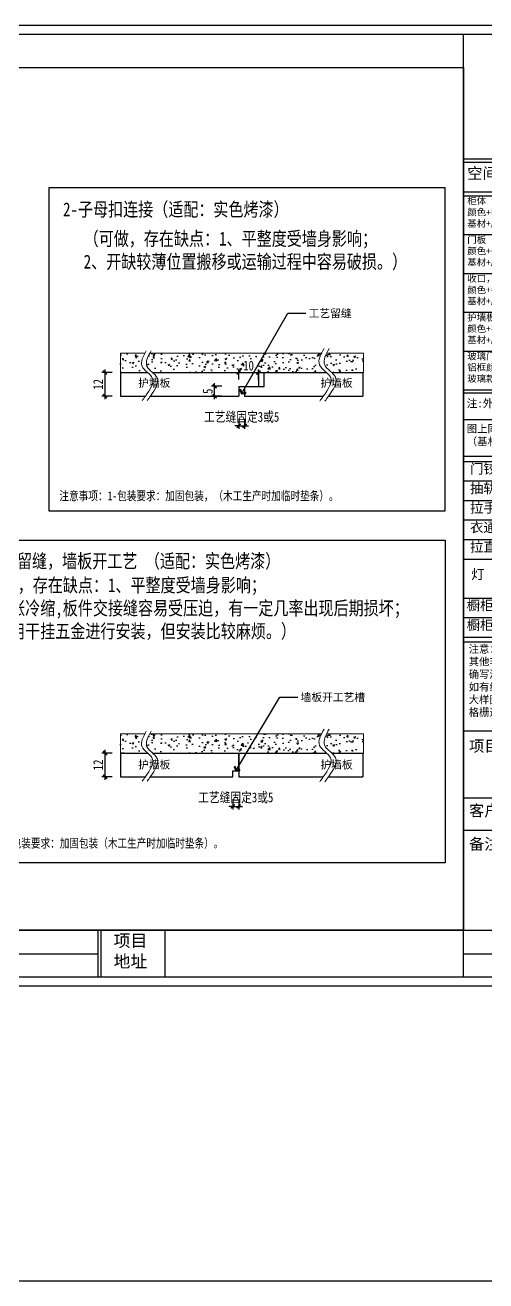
# Model space of a CAD drawing. Header units: millimetres. Extents: x 4862 to 20554, y 7569 to 11262.
# Drawn here: x 7136 to 7370, y 8610 to 9248 of the extents above; entities that cross this region are included whole.
import ezdxf
from ezdxf.enums import TextEntityAlignment as Align

# ---------------------------------------------------------------- set-up
doc = ezdxf.new("R2010")
doc.units = ezdxf.units.MM
doc.layers.add('0 @ 1', color=7, linetype='Continuous')
doc.styles.get("Standard").update_dxf_attribs({"font": 'arial.ttf'})
doc.styles.add('宋体', font='SimSun.ttf')
doc.styles.add('家具尺寸文字', font='SimSun.ttf', dxfattribs={"width": 0.8})
doc.styles.add('黑石雅黑', font='Microsoft YaHei.ttf')
doc.dimstyles.new('副本 固装比例2', dxfattribs={"dimscale": 2, "dimtxt": 2.5, "dimasz": 1, "dimexe": 0.8, "dimexo": 1.2, "dimgap": 0.5, "dimtad": 1, "dimdec": 0, "dimdsep": 46, "dimtxsty": '家具尺寸文字', "dimblk": 'ARCHTICK', "dimcen": 0, "dimdle": 0.8, "dimclrd": 8, "dimclre": 8, "dimclrt": 2, "dimadec": 1, "dimazin": 2, "dimtfac": 1, "dimtdec": 0, "dimtix": 1, "dimtmove": 2, "dimatfit": 2, "dimfxl": 0, "dimtolj": 1, "dimtzin": 0, "dimarcsym": 0})
doc.dimstyles.new('深化(A1)1：1', dxfattribs={"dimtxt": 3, "dimasz": 1, "dimexe": 1.5, "dimexo": 1, "dimgap": 1, "dimtad": 1, "dimdec": 0, "dimrnd": 5, "dimdsep": 46, "dimtxsty": '黑石雅黑', "dimblk": 'ARCHTICK', "dimcen": 1, "dimclrd": 44, "dimclre": 44, "dimclrt": 50, "dimadec": 0, "dimazin": 2, "dimtfac": 1, "dimtdec": 0, "dimtix": 1, "dimtmove": 2, "dimatfit": 3, "dimldrblk": 'hl_arrow2', "dimfxl": 0, "dimtolj": 1, "dimarcsym": 0})

# ---------------------------------------------------------------- blocks, each defined once
blk = doc.blocks.new('A$C398a0407')
for p, q in [((8134, 64), (8134, 6784)), ((443.2, 6546.9), (8134, 6546.9)), ((8134, 5895.4), (9568, 5895.4)), ((8134, 5871.3), (9568, 5871.3)), ((8134, 5871.3), (9568, 5871.3)), ((8134, 5661), (9568, 5661)), ((8134, 5632.1), (9568, 5632.1)), ((8134, 5355.5), (9568, 5355.5)), ((8134, 5078.9), (9568, 5078.9)), ((8134, 4802.3), (9568, 4802.3)), ((8134, 4802.3), (9568, 4802.3)), ((8134, 4525.8), (9568, 4525.8)), ((8134, 4249.2), (9568, 4249.2)), ((8134, 4227.4), (9568, 4227.4)), ((8134, 4037), (9568, 4037)), ((8134, 3776.6), (9568, 3776.6)), ((8134, 3739.6), (9568, 3739.6)), ((8134, 3600.5), (9568, 3600.5)), ((8134, 3461.4), (9568, 3461.4)), ((8134, 3322.3), (9568, 3322.3)), ((8134, 3183.3), (9568, 3183.3)), ((8134, 3183.3), (9568, 3183.3)), ((8134, 3044.2), (9568, 3044.2)), ((8134, 3044.2), (9568, 3044.2)), ((8134, 2766.1), (9568, 2766.1)), ((8134, 2627), (9568, 2627)), ((8134, 2627), (9568, 2627)), ((8134, 2487.9), (9568, 2487.9)), ((8134, 2454.1), (9568, 2454.1)), ((8134, 2454.1), (9568, 2454.1)), ((8134, 2454.1), (9568, 2454.1)), ((8134, 1819.9), (9568, 1819.9)), ((8134, 1342.7), (9568, 1342.7)), ((8134, 1112.5), (9568, 1112.5)), ((443.2, 399), (9568, 399)), ((5527, 399), (5527, 64)), ((5547, 399), (5547, 64)), ((6003.2, 399), (6003.2, 64)), ((4522.7, 231.5), (5527, 231.5)), ((8134, 231.5), (9568, 231.5))]:
    blk.add_line(p, q)
for points in [[(9632, 0), (0, 0), (0, 6848), (9632, 6848)], [(9568, 64), (64, 64), (64, 6784), (9568, 6784)]]:
    blk.add_lwpolyline(points, close=True)
at = {"color": 8, "attachment_point": 1, "style": '宋体'}
for s, width, gutter_width, insert, char_height in [('空间名称', 575.66, 12.1, (8160.3, 5832.6), 80), ('柜体\\P颜色+手册型号\\P基材+厚度', 575.66, 12.1, (8160.3, 5619.1), 48), ('门板\\P颜色+手册型号\\P基材+厚度', 575.66, 12.1, (8160.3, 5342.6), 48), ('收口，见光板\\P颜色+手册型号\\P基材+厚度', 575.66, 12.1, (8160.3, 5066), 48), ('护墙板\\P颜色+手册型号\\P基材+厚度', 575.66, 12.1, (8160.3, 4789.4), 48), ('玻璃门手册型号\\P铝框颜色：\\P玻璃款式：', 575.66, 12.1, (8160.3, 4512.8), 48), ('门铰', 580.458, 12.2, (8179.9, 3722), 70), ('抽轨', 580.458, 12.2, (8179.9, 3583), 70), ('拉手', 580.458, 12.2, (8179.9, 3443.9), 70), ('衣通', 580.458, 12.2, (8179.9, 3304.8), 70), ('拉直器', 580.458, 12.2, (8179.9, 3165.7), 70), ('灯', 580.458, 12.2, (8188.5, 2970.9), 70), ('橱柜支撑脚', 580.458, 12.2, (8156.4, 2748.2), 70), ('橱柜踢脚线', 580.458, 12.2, (8156.4, 2607.9), 70), ('项目\\P地址', 596.489, 12.5, (5638.6, 368.9), 88)]:
    blk.add_mtext_dynamic_manual_height_columns(s, width=width, gutter_width=gutter_width, heights=[0], dxfattribs=dict(at, insert=insert, char_height=char_height))
at = {"attachment_point": 1, "style": '宋体'}
for s, width, gutter_width, insert, char_height in [('注:外抽面默认同门，内抽面同柜体。', 1290.05, 10.1, (8155.9, 4181), 56.296), ('{\\fMicrosoft YaHei|b0|i0|c134|p34;\\C2;注意：\\P其他非公司常用五金或者板材，必须图上明确写清楚五金的配法（客供或需工厂打样）\\P如有线条需写线条型号，非厂线条墙画线条大样图。\\P格栅造型，需附格栅大样图。}', 1407.047, 8.44, (8170.5, 2430.1), 54.045)]:
    blk.add_mtext_dynamic_manual_height_columns(s, width=width, gutter_width=gutter_width, heights=[0], dxfattribs=dict(at, insert=insert, char_height=char_height))
at = {"color": 1, "insert": (8155.9, 3999.7), "char_height": 54.688, "attachment_point": 1, "style": '宋体'}
blk.add_mtext_dynamic_manual_height_columns('图上同一种颜色的线表示同一种板材\\P（基材与颜色均一致）混搭产品注意', width=1290.05, gutter_width=10.1, heights=[0], dxfattribs=at)
at = {"layer": '0 @ 1', "color": 30, "char_height": 80, "width": 452.345, "attachment_point": 1}
for s, insert in [('{\\fSimSun|b0|i0|c134|p2;项目名称}', (8172.7, 1751.7)), ('{\\fSimSun|b0|i0|c134|p2;客户签字}', (8172.7, 1291.3)), ('{\\fSimSun|b0|i0|c134|p2;备注：}', (8172.7, 1053.7))]:
    blk.add_mtext(s, dxfattribs=dict(at, insert=insert))
blk = doc.blocks.new('_ArchTick')
at = {"color": 0, "linetype": 'ByBlock', "const_width": 0.4}
blk.add_lwpolyline([(-0.5, -0.5), (0.5, 0.5)], dxfattribs=at)
blk = doc.blocks.new('*D149')
at = {"color": 8, "lineweight": -2, "transparency": 16777216}
for p, q in [((7179.84, 9071.25), (7174.64, 9071.25)), ((7176.24, 9057.65), (7176.24, 9072.85)), ((7179.84, 9059.25), (7174.64, 9059.25))]:
    blk.add_line(p, q, dxfattribs=at)
at = {"layer": 'Defpoints', "color": 0, "transparency": 16777216}
for p in [(7176.24, 9071.25), (7184.12, 9071.25), (7184.12, 9059.25)]:
    blk.add_point(p, dxfattribs=at)
at = {"color": 8, "lineweight": -2, "transparency": 16777216, "xscale": 2, "yscale": 2, "zscale": 2}
for p, rotation in [((7176.24, 9071.25), 90), ((7176.24, 9059.25), 270)]:
    blk.add_blockref('_ArchTick', p, dxfattribs=dict(at, rotation=rotation))
at = {"color": 2, "transparency": 16777216, "insert": (7172.74, 9065.25), "char_height": 5, "attachment_point": 5, "rotation": 90, "style": '家具尺寸文字'}
blk.add_mtext('\\A1;12', dxfattribs=at)
blk = doc.blocks.new('hl_arrow2')
at = {"color": 2}
blk.add_line((-0.22, 0), (-1, 0), dxfattribs=at)
blk.add_lwpolyline([(-0.22, 0), (-0.86, -0.69), (-0.65, -0.86), (0, 0), (-0.65, 0.86), (-0.86, 0.69)], close=True, dxfattribs=at)
for points in [[(-0.86, 0.69), (-0.65, 0.86), (-0.22, 0), (0, 0)], [(-0.86, -0.69), (-0.65, -0.86), (-0.22, 0), (0, 0)]]:
    blk.add_solid(points, dxfattribs=at)
blk = doc.blocks.new('*D142')
at = {"color": 8, "lineweight": -2, "transparency": 16777216}
for p, q in [((7244.12, 9047.81), (7244.12, 9042.61)), ((7247.12, 9047.81), (7247.12, 9042.61)), ((7244.12, 9044.21), (7242.12, 9044.21)), ((7244.12, 9044.21), (7247.12, 9044.21)), ((7247.12, 9044.21), (7249.12, 9044.21))]:
    blk.add_line(p, q, dxfattribs=at)
at = {"layer": 'Defpoints', "color": 0, "transparency": 16777216}
for p in [(7244.12, 9059.25), (7247.12, 9059.25), (7247.12, 9044.21)]:
    blk.add_point(p, dxfattribs=at)
at = {"color": 8, "lineweight": -2, "transparency": 16777216, "xscale": 2, "yscale": 2, "zscale": 2}
blk.add_blockref('_ArchTick', (7244.12, 9044.21), dxfattribs=at)
at = {"color": 8, "lineweight": -2, "transparency": 16777216, "xscale": 2, "yscale": 2, "zscale": 2, "rotation": 180}
blk.add_blockref('_ArchTick', (7247.12, 9044.21), dxfattribs=at)
at = {"color": 2, "transparency": 16777216, "insert": (7245.62, 9048.49), "char_height": 5, "attachment_point": 5, "style": '家具尺寸文字'}
blk.add_mtext('\\A1;工艺缝固定3或5', dxfattribs=at)
blk = doc.blocks.new('*D153')
at = {"color": 8, "lineweight": -2, "transparency": 16777216}
for p, q in [((7179.84, 8878.15), (7174.64, 8878.15)), ((7176.24, 8864.55), (7176.24, 8879.75)), ((7179.84, 8866.15), (7174.64, 8866.15))]:
    blk.add_line(p, q, dxfattribs=at)
at = {"layer": 'Defpoints', "color": 0, "transparency": 16777216}
for p in [(7176.24, 8878.15), (7184.12, 8878.15), (7184.12, 8866.15)]:
    blk.add_point(p, dxfattribs=at)
at = {"color": 8, "lineweight": -2, "transparency": 16777216, "xscale": 2, "yscale": 2, "zscale": 2}
for p, rotation in [((7176.24, 8878.15), 90), ((7176.24, 8866.15), 270)]:
    blk.add_blockref('_ArchTick', p, dxfattribs=dict(at, rotation=rotation))
at = {"color": 2, "transparency": 16777216, "insert": (7172.74, 8872.15), "char_height": 5, "attachment_point": 5, "rotation": 90, "style": '家具尺寸文字'}
blk.add_mtext('\\A1;12', dxfattribs=at)
blk = doc.blocks.new('*D144')
at = {"color": 8, "lineweight": -2, "transparency": 16777216}
for p, q in [((7241.12, 8851.12), (7239.12, 8851.12)), ((7241.12, 8854.72), (7241.12, 8849.52)), ((7241.12, 8851.12), (7244.12, 8851.12)), ((7244.12, 8854.72), (7244.12, 8849.52)), ((7244.12, 8851.12), (7246.12, 8851.12))]:
    blk.add_line(p, q, dxfattribs=at)
at = {"layer": 'Defpoints', "color": 0, "transparency": 16777216}
for p in [(7241.12, 8866.15), (7244.12, 8866.15), (7244.12, 8851.12)]:
    blk.add_point(p, dxfattribs=at)
at = {"color": 8, "lineweight": -2, "transparency": 16777216, "xscale": 2, "yscale": 2, "zscale": 2}
blk.add_blockref('_ArchTick', (7241.12, 8851.12), dxfattribs=at)
at = {"color": 8, "lineweight": -2, "transparency": 16777216, "xscale": 2, "yscale": 2, "zscale": 2, "rotation": 180}
blk.add_blockref('_ArchTick', (7244.12, 8851.12), dxfattribs=at)
at = {"color": 2, "transparency": 16777216, "insert": (7242.62, 8855.4), "char_height": 5, "attachment_point": 5, "style": '家具尺寸文字'}
blk.add_mtext('\\A1;工艺缝固定3或5', dxfattribs=at)
blk = doc.blocks.new('*D157')
at = {"color": 8, "lineweight": -2, "transparency": 16777216}
for p, q in [((7235.52, 9064.25), (7230.32, 9064.25)), ((7231.92, 9057.65), (7231.92, 9065.85)), ((7235.52, 9059.25), (7230.32, 9059.25))]:
    blk.add_line(p, q, dxfattribs=at)
at = {"layer": 'Defpoints', "color": 0, "transparency": 16777216}
for p in [(7231.92, 9064.25), (7244.12, 9064.25), (7244.12, 9059.25)]:
    blk.add_point(p, dxfattribs=at)
at = {"color": 8, "lineweight": -2, "transparency": 16777216, "xscale": 2, "yscale": 2, "zscale": 2}
for p, rotation in [((7231.92, 9064.25), 90), ((7231.92, 9059.25), 270)]:
    blk.add_blockref('_ArchTick', p, dxfattribs=dict(at, rotation=rotation))
at = {"color": 2, "transparency": 16777216, "insert": (7228.42, 9061.75), "char_height": 5, "attachment_point": 5, "rotation": 90, "style": '家具尺寸文字'}
blk.add_mtext('\\A1;5', dxfattribs=at)
blk = doc.blocks.new('*D158')
at = {"color": 8, "lineweight": -2, "transparency": 16777216}
for p, q in [((7242.52, 9071.25), (7255.72, 9071.25)), ((7244.12, 9067.65), (7244.12, 9072.85)), ((7254.12, 9067.65), (7254.12, 9072.85))]:
    blk.add_line(p, q, dxfattribs=at)
at = {"layer": 'Defpoints', "color": 0, "transparency": 16777216}
for p in [(7254.12, 9071.25), (7244.12, 9064.25), (7254.12, 9064.25)]:
    blk.add_point(p, dxfattribs=at)
at = {"color": 8, "lineweight": -2, "transparency": 16777216, "xscale": 2, "yscale": 2, "zscale": 2, "rotation": 180}
blk.add_blockref('_ArchTick', (7244.12, 9071.25), dxfattribs=at)
at = {"color": 8, "lineweight": -2, "transparency": 16777216, "xscale": 2, "yscale": 2, "zscale": 2}
blk.add_blockref('_ArchTick', (7254.12, 9071.25), dxfattribs=at)
at = {"color": 2, "transparency": 16777216, "insert": (7249.12, 9074.75), "char_height": 5, "attachment_point": 5, "style": '家具尺寸文字'}
blk.add_mtext('\\A1;10', dxfattribs=at)
blk = doc.blocks.new('A$Caecb7373')
at = {"color": 1}
blk.add_lwpolyline([(0, 821.76), (1155.84, 821.76), (1155.84, 0), (0, 0)], close=True, dxfattribs=at)

msp = doc.modelspace()

# ---------------------------------------------------------------- hatches: boundary and pattern name
h = msp.add_hatch()
h.set_pattern_fill('AR-CONC', color=8, scale=0.05)
h.set_pattern_definition([(50, (-35218.81, 48147.8065), (9.10923345, -0.7969543), [0.9525, -10.4775]), (355, (-35218.81, 48147.8065), (-1.762171, 9.5528423), [0.762, -8.3820292]), (100.451445, (-35218.051, 48147.74), (7.3470624, 8.7558876), [0.8095004, -8.9045122]), (46.1842, (-35218.81, 48150.347), (13.553952, -2.1021164), [1.42875, -15.71625]), (96.635558, (-35217.681, 48150.171), (11.8702067, 12.3713062), [1.214251, -13.3567804]), (351.18415, (-35218.81, 48150.347), (11.8702067, 12.3713062), [1.1429984, -12.5729866]), (21, (-35217.54, 48149.7115), (7.5807196, -5.1132599), [0.9525, -10.4775]), (326, (-35217.54, 48149.7115), (3.0901014, 9.2093983), [0.762, -8.382]), (71.451445, (-35216.909, 48149.285), (10.670821, 4.0961384), [0.8095004, -8.9044969]), (37.5, (-35218.8104, 48147.8065), (0.15443016, 4.22775194), [0, -8.2804, 0, -8.509, 0, -8.41375]), (7.5, (-35218.8104, 48147.8065), (3.34098313, 5.00902874), [0, -4.8514, 0, -8.0899, 0, -3.20675]), (327.5, (-35221.6425, 48147.8065), (6.77952976, -0.2864372), [0, -3.175, 0, -9.906, 0, -13.1445]), (317.5, (-35222.9125, 48147.8065), (7.40645907, 1.27132455), [0, -4.1275, 0, -6.5786, 0, -9.3345])])
edge = h.paths.add_edge_path()
edge.add_spline(control_points=[(7197.892, 9071.245), (7196.747, 9072.268), (7193.633, 9074.942), (7195.216, 9078.661), (7196.473, 9081.019)], knot_values=[0.6398787, 0.6398787, 0.6398787, 0.6398787, 2.7757954, 6.2218471, 6.2218471, 6.2218471, 6.2218471], degree=3, periodic=0)
edge.add_line((7196.473, 9081.019), (7184.119, 9081.019))
edge.add_line((7184.119, 9081.019), (7184.119, 9071.245))
edge.add_line((7184.119, 9071.245), (7197.892, 9071.245))
edge = h.paths.add_edge_path()
edge.add_spline(control_points=[(7288.734, 9071.245), (7287.378, 9072.495), (7283.897, 9075.177), (7285.104, 9078.901), (7286.147, 9081.019)], knot_values=[1.1231282, 1.1231282, 1.1231282, 1.1231282, 3.5881236, 6.5509258, 6.5509258, 6.5509258, 6.5509258], degree=3, periodic=0)
edge.add_line((7286.147, 9081.019), (7198.949, 9081.019))
edge.add_spline(control_points=[(7198.949, 9081.019), (7197.692, 9078.661), (7196.109, 9074.942), (7199.223, 9072.268), (7200.368, 9071.245)], knot_values=[0.6398787, 0.6398787, 0.6398787, 0.6398787, 4.0859304, 6.2218471, 6.2218471, 6.2218471, 6.2218471], degree=3, periodic=0)
edge.add_line((7200.368, 9071.245), (7288.734, 9071.245))
edge = h.paths.add_edge_path()
edge.add_line((7307.443, 9081.019), (7288.761, 9081.019))
edge.add_spline(control_points=[(7288.761, 9081.019), (7287.718, 9078.901), (7286.511, 9075.177), (7289.992, 9072.495), (7291.347, 9071.245)], knot_values=[1.1231282, 1.1231282, 1.1231282, 1.1231282, 4.0859304, 6.5509258, 6.5509258, 6.5509258, 6.5509258], degree=3, periodic=0)
edge.add_line((7291.347, 9071.245), (7307.443, 9071.245))
edge.add_line((7307.443, 9071.245), (7307.443, 9081.019))
h = msp.add_hatch()
h.set_pattern_fill('AR-CONC', color=8, scale=0.05)
h.set_pattern_definition([(50, (-35218.8174, 47954.713), (9.10923345, -0.7969543), [0.9525, -10.4775]), (355, (-35218.817, 47954.713), (-1.762171, 9.5528423), [0.762, -8.3820292]), (100.451445, (-35218.058, 47954.647), (7.3470624, 8.7558876), [0.8095004, -8.9045122]), (46.1842, (-35218.817, 47957.253), (13.553952, -2.1021164), [1.42875, -15.71625]), (96.635558, (-35217.688, 47957.078), (11.8702067, 12.3713062), [1.214251, -13.3567804]), (351.18415, (-35218.817, 47957.253), (11.8702067, 12.3713062), [1.1429984, -12.5729866]), (21, (-35217.5474, 47956.618), (7.5807196, -5.1132599), [0.9525, -10.4775]), (326, (-35217.547, 47956.618), (3.0901014, 9.2093983), [0.762, -8.382]), (71.451445, (-35216.916, 47956.192), (10.670821, 4.0961384), [0.8095004, -8.9044969]), (37.5, (-35218.8174, 47954.713), (0.15443016, 4.22775194), [0, -8.2804, 0, -8.509, 0, -8.41375]), (7.5, (-35218.8174, 47954.713), (3.34098313, 5.00902874), [0, -4.8514, 0, -8.0899, 0, -3.20675]), (327.5, (-35221.6495, 47954.713), (6.77952976, -0.2864372), [0, -3.175, 0, -9.906, 0, -13.1445]), (317.5, (-35222.9195, 47954.713), (7.40645907, 1.27132455), [0, -4.1275, 0, -6.5786, 0, -9.3345])])
edge = h.paths.add_edge_path()
edge.add_spline(control_points=[(7197.885, 8878.152), (7196.74, 8879.175), (7193.626, 8881.849), (7195.209, 8885.567), (7196.466, 8887.925)], knot_values=[0.6398787, 0.6398787, 0.6398787, 0.6398787, 2.7757954, 6.2218471, 6.2218471, 6.2218471, 6.2218471], degree=3, periodic=0)
edge.add_line((7196.466, 8887.925), (7184.112, 8887.925))
edge.add_line((7184.112, 8887.925), (7184.112, 8878.152))
edge.add_line((7184.112, 8878.152), (7197.885, 8878.152))
edge = h.paths.add_edge_path()
edge.add_spline(control_points=[(7288.727, 8878.152), (7287.371, 8879.402), (7283.89, 8882.084), (7285.097, 8885.807), (7286.14, 8887.925)], knot_values=[1.1231282, 1.1231282, 1.1231282, 1.1231282, 3.5881236, 6.5509258, 6.5509258, 6.5509258, 6.5509258], degree=3, periodic=0)
edge.add_line((7286.14, 8887.925), (7198.942, 8887.925))
edge.add_spline(control_points=[(7198.942, 8887.925), (7197.685, 8885.567), (7196.102, 8881.849), (7199.216, 8879.175), (7200.361, 8878.152)], knot_values=[0.6398787, 0.6398787, 0.6398787, 0.6398787, 4.0859304, 6.2218471, 6.2218471, 6.2218471, 6.2218471], degree=3, periodic=0)
edge.add_line((7200.361, 8878.152), (7288.727, 8878.152))
edge = h.paths.add_edge_path()
edge.add_line((7307.436, 8887.925), (7288.754, 8887.925))
edge.add_spline(control_points=[(7288.754, 8887.925), (7287.711, 8885.807), (7286.504, 8882.084), (7289.985, 8879.402), (7291.34, 8878.152)], knot_values=[1.1231282, 1.1231282, 1.1231282, 1.1231282, 4.0859304, 6.5509258, 6.5509258, 6.5509258, 6.5509258], degree=3, periodic=0)
edge.add_line((7291.34, 8878.152), (7307.436, 8878.152))
edge.add_line((7307.436, 8878.152), (7307.436, 8887.925))

# ---------------------------------------------------------------- linework, layer by layer
at = {"lineweight": 30}
for p, q in [((7184.119, 9071.245), (7197.892, 9071.245)), ((7184.119, 9071.245), (7184.119, 9059.245)), ((7200.368, 9071.245), (7288.734, 9071.245)), ((7254.121, 9071.245), (7254.121, 9064.245)), ((7291.347, 9071.245), (7307.123, 9071.245)), ((7307.123, 9071.245), (7307.123, 9059.245)), ((7244.121, 9064.245), (7254.121, 9064.245)), ((7244.121, 9064.245), (7244.121, 9059.245)), ((7247.121, 9064.245), (7247.121, 9059.245)), ((7184.119, 9059.245), (7196.746, 9059.245)), ((7199.223, 9059.245), (7244.121, 9059.245)), ((7247.121, 9059.245), (7287.09, 9059.245)), ((7289.704, 9059.245), (7307.123, 9059.245)), ((7184.119, 8878.152), (7197.892, 8878.152)), ((7184.119, 8878.152), (7184.119, 8866.152)), ((7200.368, 8878.152), (7288.734, 8878.152)), ((7244.121, 8878.152), (7244.121, 8866.152)), ((7244.121, 8878.152), (7244.121, 8866.152)), ((7291.347, 8878.152), (7307.123, 8878.152)), ((7307.123, 8878.152), (7307.123, 8866.152)), ((7184.119, 8866.152), (7196.746, 8866.152)), ((7199.223, 8866.152), (7241.121, 8866.152)), ((7244.121, 8866.152), (7287.09, 8866.152)), ((7289.704, 8866.152), (7307.123, 8866.152))]:
    msp.add_line(p, q, dxfattribs=at)
for p, q in [((7257.121, 9064.245), (7257.121, 9071.245)), ((7247.121, 9064.245), (7257.121, 9064.245)), ((7244.121, 8869.152), (7244.121, 8878.152)), ((4862.317, 8610.368), (20477.138, 8610.368))]:
    msp.add_line(p, q)
for points in [[(7358.313, 8788.252), (6810.611, 8788.252), (6810.611, 9226.078), (7358.313, 9226.078)], [(7348.98, 9164.883), (7147.763, 9164.883), (7147.763, 9001.131), (7348.98, 9001.131)], [(7348.98, 8822.408), (7093.477, 8822.408), (7093.477, 8986.16), (7348.98, 8986.16)]]:
    msp.add_lwpolyline(points, close=True)
at = {"color": 251, "lineweight": 13, "true_color": 0x636466}
for points in [[(7196.473, 9081.019), (7184.119, 9081.019), (7184.119, 9071.245), (7197.892, 9071.245)], [(7286.147, 9081.019), (7198.949, 9081.019)], [(7291.347, 9071.245), (7307.443, 9071.245), (7307.443, 9081.019), (7288.761, 9081.019)], [(7196.473, 8887.925), (7184.119, 8887.925), (7184.119, 8878.152), (7197.892, 8878.152)], [(7286.147, 8887.925), (7198.949, 8887.925)], [(7291.347, 8878.152), (7307.443, 8878.152), (7307.443, 8887.925), (7288.761, 8887.925)]]:
    msp.add_lwpolyline(points, dxfattribs=at)
msp.add_lwpolyline([(7241.121, 8866.152), (7241.121, 8869.152), (7244.121, 8869.152)])
at = {"lineweight": 5}
for points, knots in [([(7197.193, 9082.336), (7195.64, 9079.527), (7192.586, 9074.001), (7203.365, 9068.579), (7199.151, 9062.637), (7196.813, 9059.339), (7196.791, 9059.308), (7196.769, 9059.276), (7196.746, 9059.245), (7196.207, 9058.485), (7195.668, 9057.725), (7195.129, 9056.964)], [0, 0, 0, 0, 4.0859304, 8.0369645, 12.9613347, 12.9613347, 12.9613347, 13.0082078, 13.0082078, 13.0082078, 14.1436032, 14.1436032, 14.1436032, 14.1436032]), ([(7199.669, 9082.336), (7198.116, 9079.527), (7195.062, 9074.001), (7205.841, 9068.579), (7201.627, 9062.637), (7199.289, 9059.339), (7199.267, 9059.308), (7199.245, 9059.276), (7199.223, 9059.245), (7198.682, 9058.482), (7198.141, 9057.72), (7197.6, 9056.957)], [0, 0, 0, 0, 4.0859304, 8.0369645, 12.9613347, 12.9613347, 12.9613347, 13.0082078, 13.0082078, 13.0082078, 14.147358, 14.147358, 14.147358, 14.147358]), ([(7287.444, 9083.452), (7285.805, 9080.486), (7282.581, 9074.653), (7293.958, 9068.931), (7289.511, 9062.658), (7287.043, 9059.178), (7286.455, 9058.348), (7285.866, 9057.519), (7285.278, 9056.689)], [0, 0, 0, 0, 4.0859304, 8.0369645, 12.9613347, 12.9613347, 12.9613347, 14.1351359, 14.1351359, 14.1351359, 14.1351359]), ([(7290.057, 9083.452), (7288.418, 9080.486), (7285.194, 9074.653), (7296.572, 9068.931), (7292.124, 9062.658), (7289.656, 9059.178), (7289.066, 9058.346), (7288.476, 9057.513), (7287.886, 9056.681)], [0, 0, 0, 0, 4.0859304, 8.0369645, 12.9613347, 12.9613347, 12.9613347, 14.1388907, 14.1388907, 14.1388907, 14.1388907]), ([(7197.193, 8889.243), (7195.64, 8886.434), (7192.586, 8880.907), (7203.365, 8875.486), (7199.151, 8869.543), (7196.813, 8866.246), (7196.791, 8866.214), (7196.769, 8866.183), (7196.746, 8866.152), (7196.207, 8865.391), (7195.668, 8864.631), (7195.129, 8863.871)], [0, 0, 0, 0, 4.0859304, 8.0369645, 12.9613347, 12.9613347, 12.9613347, 13.0082078, 13.0082078, 13.0082078, 14.1436032, 14.1436032, 14.1436032, 14.1436032]), ([(7199.669, 8889.243), (7198.116, 8886.434), (7195.062, 8880.907), (7205.841, 8875.486), (7201.627, 8869.543), (7199.289, 8866.246), (7199.267, 8866.214), (7199.245, 8866.183), (7199.223, 8866.152), (7198.682, 8865.389), (7198.141, 8864.626), (7197.6, 8863.863)], [0, 0, 0, 0, 4.0859304, 8.0369645, 12.9613347, 12.9613347, 12.9613347, 13.0082078, 13.0082078, 13.0082078, 14.147358, 14.147358, 14.147358, 14.147358]), ([(7287.444, 8890.358), (7285.805, 8887.393), (7282.581, 8881.56), (7293.958, 8875.837), (7289.511, 8869.565), (7287.043, 8866.084), (7286.455, 8865.255), (7285.866, 8864.425), (7285.278, 8863.596)], [0, 0, 0, 0, 4.0859304, 8.0369645, 12.9613347, 12.9613347, 12.9613347, 14.1351359, 14.1351359, 14.1351359, 14.1351359]), ([(7290.057, 8890.358), (7288.418, 8887.393), (7285.194, 8881.56), (7296.572, 8875.837), (7292.124, 8869.565), (7289.656, 8866.084), (7289.066, 8865.252), (7288.476, 8864.42), (7287.886, 8863.588)], [0, 0, 0, 0, 4.0859304, 8.0369645, 12.9613347, 12.9613347, 12.9613347, 14.1388907, 14.1388907, 14.1388907, 14.1388907])]:
    msp.add_open_spline(points, degree=3, knots=knots, dxfattribs=at)

# ---------------------------------------------------------------- block references
at = {"xscale": 0.07121552266649725, "yscale": 0.07121552266649725, "zscale": 0.07121552266649725}
msp.add_blockref('A$C398a0407', (6779.047, 8759.836), dxfattribs=at)
at = {"color": 1, "xscale": 0.593462688887471, "yscale": 0.593462688887471, "zscale": 0.593462688887471}
msp.add_blockref('A$Caecb7373', (6779.047, 8759.836), dxfattribs=at)

# ---------------------------------------------------------------- texts
at = {"color": 50, "style": '家具尺寸文字', "width": 0.8}
for s, p in [('2-子母扣连接（适配：实色烤漆）', (7154.92, 9154.035)), ('4-直拼不留缝，墙板开工艺 （适配：实色烤漆）', (7101.026, 8975.605))]:
    msp.add_text(s, height=7, dxfattribs=at).set_placement(p, align=Align.MIDDLE_LEFT)
at = {"style": '黑石雅黑'}
for s, p in [('工艺留缝 ', (7279.638, 9099.266)), ('护墙板', (7193.066, 9063.967)), ('护墙板', (7285.62, 9063.967)), ('墙板开工艺槽', (7275.578, 8904.473)), ('护墙板', (7193.066, 8870.275)), ('护墙板', (7285.62, 8870.275))]:
    msp.add_text(s, height=4, dxfattribs=at).set_placement(p)
at = {"color": 4, "char_height": 7, "attachment_point": 1, "style": '家具尺寸文字'}
for s, insert, width in [('（可做，存在缺点：1、平整度受墙身影响；\\P2、开缺较薄位置搬移或运输过程中容易破损。） ', (7165.414, 9142.689), 214.39509), ('（可做，存在缺点：1、平整度受墙身影响；\\P2、热胀冷缩,板件交接缝容易受压迫，有一定几率出现后期损坏；\\P3、可用干挂五金进行安装，但安装比较麻烦。） ', (7108.989, 8966.87), 231.5988)]:
    msp.add_mtext(s, dxfattribs=dict(at, insert=insert, width=width))
at = {"color": 6, "char_height": 4.48, "attachment_point": 1, "style": '家具尺寸文字'}
for s, insert, width in [('注意事项：1-包装要求：加固包装，（木工生产时加临时垫条）。', (7153.087, 9010.893), 173.51075), ('注意事项：1-包装要求：加固包装（木工生产时加临时垫条）。', (7099.491, 8834.653), 235.2542)]:
    msp.add_mtext(s, dxfattribs=dict(at, insert=insert, width=width))

# ---------------------------------------------------------------- dimensions: what is measured, and where the dimension line sits
dim = msp.add_linear_dim(base=(7254.121, 9071.245), p1=(7244.121, 9064.245), p2=(7254.121, 9064.245), dimstyle='副本 固装比例2')
dim.commit()
dim.dimension.update_dxf_attribs({"geometry": '*D158', "text_midpoint": (7249.121, 9074.745)})
dim = msp.add_linear_dim(base=(7176.242, 9071.245), p1=(7184.119, 9059.245), p2=(7184.119, 9071.245), angle=90, text='12', dimstyle='副本 固装比例2')
dim.commit()
dim.dimension.update_dxf_attribs({"geometry": '*D149', "text_midpoint": (7172.742, 9065.245)})
for base, p1, p2, picture, middle in [((7231.917, 9064.245), (7244.121, 9059.245), (7244.121, 9064.245), '*D157', (7228.417, 9061.745)), ((7176.242, 8878.152), (7184.119, 8866.152), (7184.119, 8878.152), '*D153', (7172.742, 8872.152))]:
    dim = msp.add_linear_dim(base=base, p1=p1, p2=p2, angle=90, dimstyle='副本 固装比例2')
    dim.commit()
    dim.dimension.update_dxf_attribs({"geometry": picture, "text_midpoint": middle})
for base, p1, p2, picture, middle in [((7247.121, 9044.21), (7244.121, 9059.245), (7247.121, 9059.245), '*D142', (7245.621, 9048.492)), ((7244.121, 8851.117), (7241.121, 8866.152), (7244.121, 8866.152), '*D144', (7242.621, 8855.399))]:
    dim = msp.add_linear_dim(base=base, p1=p1, p2=p2, text='工艺缝固定3或5', dimstyle='副本 固装比例2')
    dim.commit()
    dim.dimension.update_dxf_attribs({"geometry": picture, "text_midpoint": middle})

# ---------------------------------------------------------------- leaders
at = {"ltscale": 500}
for points in [[(7245.621, 9060.393), (7269.132, 9101.386), (7278.266, 9101.386)], [(7242.621, 8869.152), (7265.072, 8906.593), (7274.206, 8906.593)]]:
    msp.add_leader(points, dimstyle='深化(A1)1：1', override={"dimasz": 2, "dimgap": 1, "dimtad": 0}, dxfattribs=at)

doc.saveas('drawing.dxf')
